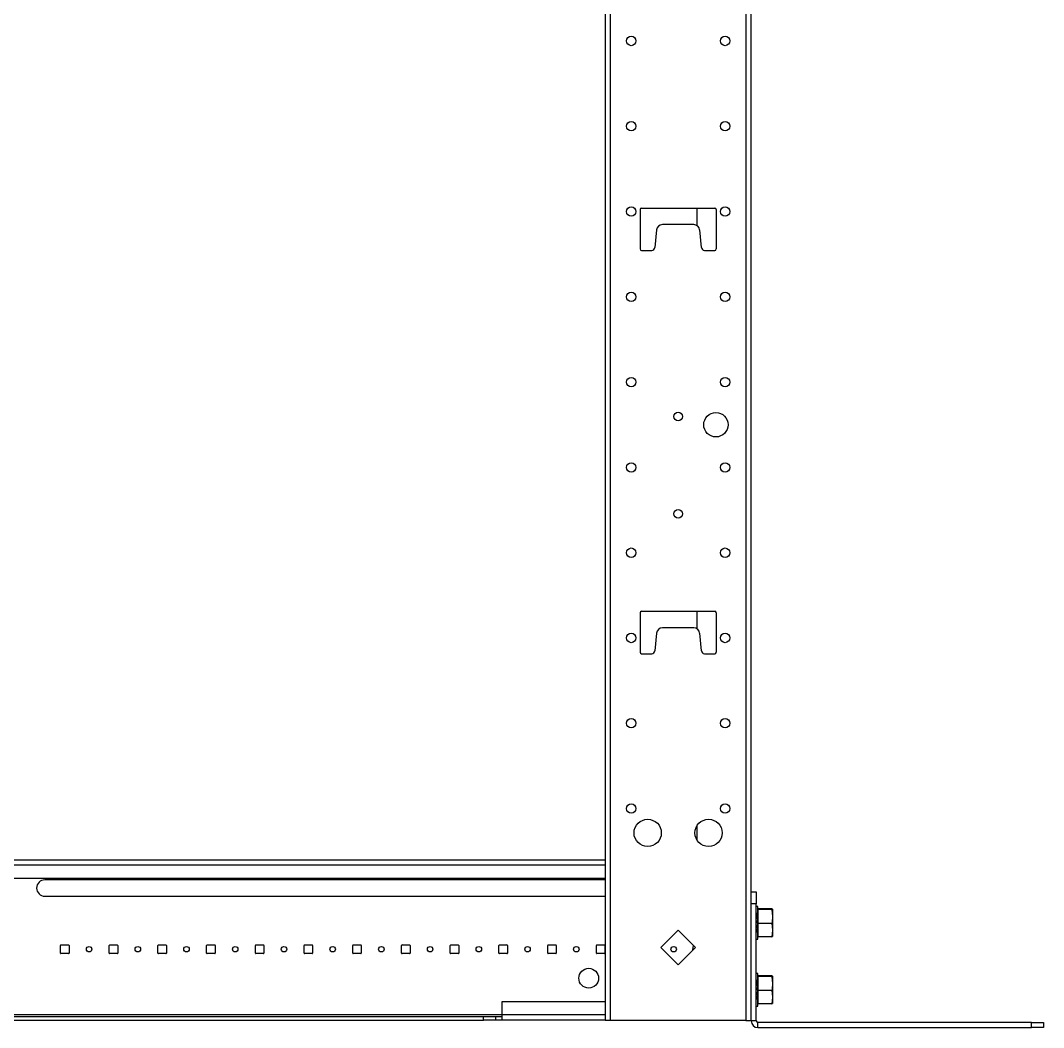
# Model space of a CAD drawing. Extents: x 8 to 102, y 11 to 162.
# Drawn here: x 80.58 to 101.58, y 11.12 to 31.78 of the extents above; entities that cross this region are included whole.
import ezdxf

# ---------------------------------------------------------------- set-up
doc = ezdxf.new("R2010")
doc.units = 0
doc.header["$MEASUREMENT"] = 0
doc.layers.add('TFR-TRI3', color=7, linetype='CONTINUOUS')

msp = doc.modelspace()

# ---------------------------------------------------------------- linework, layer by layer
at = {"layer": 'TFR-TRI3', "color": 151, "linetype": 'CONTINUOUS'}
for p, q in [((92.576, 107.017), (92.576, 11.26)), ((92.685, 11.26), (92.685, 107.017)), ((95.468, 107.017), (95.468, 11.26)), ((95.576, 13.694), (95.576, 104.587)), ((93.326, 27.932), (94.826, 27.932)), ((93.296, 27.902), (93.296, 27.092)), ((94.856, 27.902), (94.856, 27.092)), ((94.398, 27.592), (93.754, 27.592)), ((93.635, 27.485), (93.596, 27.122)), ((94.556, 27.122), (94.518, 27.485)), ((93.326, 27.062), (93.536, 27.062)), ((94.616, 27.062), (94.826, 27.062)), ((93.296, 19.627), (93.296, 18.817)), ((93.326, 19.657), (94.826, 19.657)), ((94.856, 19.627), (94.856, 18.817)), ((93.635, 19.21), (93.596, 18.847)), ((94.398, 19.317), (93.754, 19.317)), ((94.556, 18.847), (94.518, 19.21)), ((93.326, 18.787), (93.536, 18.787)), ((94.616, 18.787), (94.826, 18.787)), ((93.723, 12.76), (94.076, 13.114)), ((94.076, 13.114), (94.43, 12.76)), ((94.076, 12.406), (93.723, 12.76)), ((94.43, 12.76), (94.076, 12.406)), ((92.608, 11.26), (92.576, 11.26)), ((92.685, 11.26), (92.608, 11.26)), ((95.468, 11.26), (92.685, 11.26)), ((95.468, 11.26), (95.545, 11.26)), ((95.545, 11.26), (95.576, 11.26))]:
    msp.add_line(p, q, dxfattribs=at)
at = {"layer": 'TFR-TRI3', "color": 215, "linetype": 'CONTINUOUS'}
for p, q in [((94.461, 27.932), (94.461, 27.574)), ((94.461, 19.658), (94.461, 19.3)), ((94.461, 15.255), (94.461, 14.967))]:
    msp.add_line(p, q, dxfattribs=at)
at = {"layer": 'TFR-TRI3', "color": 30, "linetype": 'CONTINUOUS'}
for p, q in [((68.577, 14.56), (92.576, 14.56)), ((68.577, 14.452), (92.576, 14.452)), ((68.577, 14.18), (92.576, 14.18)), ((92.576, 14.147), (81.076, 14.147)), ((81.076, 13.811), (92.576, 13.811)), ((81.408, 12.811), (81.563, 12.811)), ((82.408, 12.811), (82.563, 12.811)), ((83.408, 12.811), (83.563, 12.811)), ((84.408, 12.811), (84.563, 12.811)), ((85.408, 12.811), (85.563, 12.811)), ((86.408, 12.811), (86.563, 12.811)), ((87.408, 12.811), (87.563, 12.811)), ((88.408, 12.811), (88.563, 12.811)), ((89.408, 12.811), (89.563, 12.811)), ((90.408, 12.811), (90.563, 12.811)), ((91.408, 12.811), (91.563, 12.811)), ((92.408, 12.811), (92.563, 12.811)), ((81.398, 12.646), (81.398, 12.801)), ((81.563, 12.636), (81.408, 12.636)), ((81.573, 12.801), (81.573, 12.646)), ((82.398, 12.646), (82.398, 12.801)), ((82.563, 12.636), (82.408, 12.636)), ((82.573, 12.801), (82.573, 12.646)), ((83.398, 12.646), (83.398, 12.801)), ((83.563, 12.636), (83.408, 12.636)), ((83.573, 12.801), (83.573, 12.646)), ((84.398, 12.646), (84.398, 12.801)), ((84.563, 12.636), (84.408, 12.636)), ((84.573, 12.801), (84.573, 12.646)), ((85.398, 12.646), (85.398, 12.801)), ((85.563, 12.636), (85.408, 12.636)), ((85.573, 12.801), (85.573, 12.646)), ((86.398, 12.646), (86.398, 12.801)), ((86.563, 12.636), (86.408, 12.636)), ((86.573, 12.801), (86.573, 12.646)), ((87.398, 12.646), (87.398, 12.801)), ((87.563, 12.636), (87.408, 12.636)), ((87.573, 12.801), (87.573, 12.646)), ((88.398, 12.646), (88.398, 12.801)), ((88.563, 12.636), (88.408, 12.636)), ((88.573, 12.801), (88.573, 12.646)), ((89.398, 12.646), (89.398, 12.801)), ((89.563, 12.636), (89.408, 12.636)), ((89.573, 12.801), (89.573, 12.646)), ((90.398, 12.646), (90.398, 12.801)), ((90.563, 12.636), (90.408, 12.636)), ((90.573, 12.801), (90.573, 12.646)), ((91.398, 12.646), (91.398, 12.801)), ((91.563, 12.636), (91.408, 12.636)), ((91.573, 12.801), (91.573, 12.646)), ((92.398, 12.646), (92.398, 12.801)), ((92.563, 12.636), (92.408, 12.636)), ((92.573, 12.801), (92.573, 12.646)), ((92.576, 11.647), (90.455, 11.647)), ((90.455, 11.647), (90.455, 11.376)), ((90.455, 11.376), (70.705, 11.376)), ((71.08, 11.346), (90.08, 11.346)), ((90.08, 11.346), (90.205, 11.346)), ((90.08, 11.267), (90.08, 11.346)), ((90.205, 11.346), (90.296, 11.346)), ((90.296, 11.346), (90.33, 11.346)), ((90.33, 11.346), (90.33, 11.267)), ((90.33, 11.346), (90.361, 11.346)), ((90.361, 11.346), (90.424, 11.346)), ((90.424, 11.346), (90.455, 11.346)), ((92.576, 11.376), (90.455, 11.376)), ((90.455, 11.376), (90.455, 11.299)), ((71.08, 11.267), (90.08, 11.267)), ((90.205, 11.267), (90.08, 11.267)), ((90.296, 11.267), (90.205, 11.267)), ((90.33, 11.267), (90.296, 11.267)), ((90.361, 11.267), (90.33, 11.267)), ((90.424, 11.267), (90.361, 11.267)), ((90.455, 11.267), (90.424, 11.267)), ((90.455, 11.299), (90.455, 11.267)), ((92.576, 11.267), (90.455, 11.267))]:
    msp.add_line(p, q, dxfattribs=at)
at = {"layer": 'TFR-TRI3', "color": 1, "linetype": 'CONTINUOUS'}
for p, q in [((95.576, 13.869), (95.576, 13.902)), ((95.576, 13.902), (95.681, 13.902)), ((95.576, 13.777), (95.576, 13.869)), ((95.681, 13.902), (95.681, 13.869)), ((95.681, 13.869), (95.681, 13.777)), ((95.576, 13.652), (95.576, 13.777)), ((95.576, 11.252), (95.576, 13.652)), ((95.681, 13.652), (95.576, 13.652)), ((95.681, 13.777), (95.681, 13.652)), ((95.681, 11.252), (95.681, 13.652)), ((95.681, 11.252), (95.576, 11.252)), ((101.326, 11.222), (95.711, 11.222)), ((95.711, 11.117), (95.711, 11.222)), ((101.326, 11.117), (101.326, 11.222)), ((101.326, 11.222), (101.451, 11.222)), ((101.451, 11.222), (101.543, 11.222)), ((101.543, 11.222), (101.576, 11.222)), ((101.576, 11.222), (101.576, 11.117)), ((95.711, 11.117), (101.326, 11.117)), ((101.451, 11.117), (101.326, 11.117)), ((101.543, 11.117), (101.451, 11.117)), ((101.576, 11.117), (101.543, 11.117))]:
    msp.add_line(p, q, dxfattribs=at)
at = {"layer": 'TFR-TRI3', "color": 2, "linetype": 'CONTINUOUS'}
for p, q in [((95.715, 13.603), (95.681, 13.603)), ((95.681, 13.466), (95.681, 13.469)), ((95.681, 13.466), (95.681, 13.469)), ((95.681, 13.469), (95.681, 13.468)), ((95.681, 13.469), (95.681, 13.468)), ((95.681, 13.468), (95.681, 13.465)), ((95.681, 13.468), (95.681, 13.465)), ((95.681, 13.464), (95.681, 13.466)), ((95.681, 13.464), (95.681, 13.466)), ((95.681, 13.465), (95.681, 13.433)), ((95.681, 13.465), (95.681, 13.433)), ((95.681, 13.461), (95.681, 13.464)), ((95.681, 13.461), (95.681, 13.464)), ((95.681, 13.428), (95.681, 13.461)), ((95.681, 13.428), (95.681, 13.461)), ((95.681, 13.455), (95.681, 13.457)), ((95.681, 13.457), (95.681, 13.457)), ((95.681, 13.457), (95.681, 13.457)), ((95.681, 13.457), (95.681, 13.443)), ((95.681, 13.457), (95.681, 13.443)), ((95.681, 13.455), (95.681, 13.457)), ((95.681, 13.427), (95.681, 13.455)), ((95.681, 13.427), (95.681, 13.455)), ((95.681, 13.443), (95.681, 13.44)), ((95.681, 13.443), (95.681, 13.44)), ((95.681, 13.441), (95.681, 13.442)), ((95.681, 13.441), (95.681, 13.442)), ((95.681, 13.442), (95.681, 13.441)), ((95.681, 13.442), (95.681, 13.441)), ((95.681, 13.422), (95.681, 13.441)), ((95.681, 13.441), (95.681, 13.415)), ((95.681, 13.441), (95.681, 13.415)), ((95.681, 13.422), (95.681, 13.441)), ((95.681, 13.44), (95.681, 13.437)), ((95.681, 13.44), (95.681, 13.437)), ((95.715, 13.583), (95.715, 13.603)), ((95.715, 13.525), (95.715, 13.583)), ((95.715, 13.435), (95.715, 13.525)), ((95.681, 13.437), (95.681, 13.406)), ((95.681, 13.437), (95.681, 13.406)), ((95.681, 13.431), (95.681, 13.433)), ((95.681, 13.431), (95.681, 13.433)), ((95.681, 13.427), (95.681, 13.431)), ((95.681, 13.427), (95.681, 13.431)), ((95.681, 13.428), (95.681, 13.423)), ((95.681, 13.428), (95.681, 13.423)), ((95.681, 13.423), (95.681, 13.415)), ((95.681, 13.423), (95.681, 13.415)), ((95.681, 13.419), (95.681, 13.422)), ((95.681, 13.419), (95.681, 13.422)), ((95.681, 13.415), (95.681, 13.419)), ((95.681, 13.415), (95.681, 13.419)), ((95.681, 13.386), (95.681, 13.415)), ((95.681, 13.386), (95.681, 13.415)), ((95.681, 13.395), (95.681, 13.406)), ((95.681, 13.395), (95.681, 13.406)), ((95.681, 13.402), (95.681, 13.4)), ((95.681, 13.401), (95.681, 13.402)), ((95.681, 13.402), (95.681, 13.4)), ((95.681, 13.401), (95.681, 13.402)), ((95.681, 13.382), (95.681, 13.401)), ((95.681, 13.382), (95.681, 13.401)), ((95.681, 13.4), (95.681, 13.37)), ((95.681, 13.4), (95.681, 13.37)), ((95.681, 13.382), (95.681, 13.395)), ((95.681, 13.382), (95.681, 13.395)), ((95.681, 13.386), (95.681, 13.373)), ((95.681, 13.386), (95.681, 13.373)), ((95.681, 13.373), (95.681, 13.358)), ((95.681, 13.373), (95.681, 13.358)), ((95.681, 13.37), (95.681, 13.366)), ((95.681, 13.37), (95.681, 13.366)), ((95.681, 13.367), (95.681, 13.369)), ((95.681, 13.369), (95.681, 13.358)), ((95.681, 13.369), (95.681, 13.369)), ((95.681, 13.367), (95.681, 13.369)), ((95.681, 13.369), (95.681, 13.369)), ((95.681, 13.369), (95.681, 13.358)), ((95.681, 13.336), (95.681, 13.367)), ((95.681, 13.336), (95.681, 13.367)), ((95.681, 13.366), (95.681, 13.363)), ((95.681, 13.366), (95.681, 13.363)), ((95.681, 13.363), (95.681, 13.341)), ((95.681, 13.363), (95.681, 13.341)), ((95.681, 13.325), (95.681, 13.341)), ((95.681, 13.325), (95.681, 13.341)), ((95.681, 13.332), (95.681, 13.336)), ((95.681, 13.332), (95.681, 13.336)), ((95.681, 13.329), (95.681, 13.332)), ((95.681, 13.329), (95.681, 13.332)), ((95.681, 13.313), (95.681, 13.329)), ((95.681, 13.313), (95.681, 13.329)), ((95.681, 13.307), (95.681, 13.325)), ((95.681, 13.307), (95.681, 13.325)), ((95.681, 13.313), (95.681, 13.295)), ((95.681, 13.313), (95.681, 13.295)), ((95.681, 13.307), (95.681, 13.306)), ((95.681, 13.307), (95.681, 13.307)), ((95.681, 13.307), (95.681, 13.306)), ((95.681, 13.307), (95.681, 13.307)), ((95.681, 13.306), (95.681, 13.303)), ((95.681, 13.306), (95.681, 13.303)), ((95.681, 13.303), (95.681, 13.269)), ((95.681, 13.303), (95.681, 13.269)), ((95.681, 13.295), (95.681, 13.277)), ((95.681, 13.295), (95.681, 13.277)), ((95.681, 13.271), (95.681, 13.277)), ((95.681, 13.271), (95.681, 13.277)), ((95.681, 13.269), (95.681, 13.271)), ((95.681, 13.269), (95.681, 13.271)), ((95.681, 13.269), (95.681, 13.265)), ((95.681, 13.265), (95.681, 13.269)), ((95.681, 13.265), (95.681, 13.269)), ((95.681, 13.269), (95.681, 13.265)), ((95.681, 13.265), (95.681, 13.263)), ((95.681, 13.265), (95.681, 13.263)), ((95.681, 13.231), (95.681, 13.265)), ((95.681, 13.231), (95.681, 13.265)), ((95.681, 13.263), (95.681, 13.257)), ((95.681, 13.263), (95.681, 13.257)), ((95.681, 13.239), (95.681, 13.257)), ((95.681, 13.239), (95.681, 13.257)), ((95.681, 13.221), (95.681, 13.239)), ((95.681, 13.221), (95.681, 13.239)), ((95.681, 13.228), (95.681, 13.231)), ((95.681, 13.228), (95.681, 13.231)), ((95.715, 13.325), (95.715, 13.435)), ((95.715, 13.209), (95.715, 13.325)), ((95.681, 13.227), (95.681, 13.228)), ((95.681, 13.227), (95.681, 13.228)), ((95.681, 13.227), (95.681, 13.209)), ((95.681, 13.227), (95.681, 13.227)), ((95.681, 13.227), (95.681, 13.227)), ((95.681, 13.227), (95.681, 13.209)), ((95.681, 13.221), (95.681, 13.205)), ((95.681, 13.221), (95.681, 13.205)), ((95.681, 13.209), (95.681, 13.193)), ((95.681, 13.209), (95.681, 13.193)), ((95.681, 13.205), (95.681, 13.202)), ((95.681, 13.205), (95.681, 13.202)), ((95.681, 13.202), (95.681, 13.198)), ((95.681, 13.202), (95.681, 13.198)), ((95.681, 13.198), (95.681, 13.167)), ((95.681, 13.198), (95.681, 13.167)), ((95.681, 13.171), (95.681, 13.193)), ((95.681, 13.171), (95.681, 13.193)), ((95.681, 13.165), (95.681, 13.176)), ((95.681, 13.161), (95.681, 13.176)), ((95.681, 13.165), (95.681, 13.176)), ((95.681, 13.161), (95.681, 13.176)), ((95.681, 13.168), (95.681, 13.171)), ((95.681, 13.168), (95.681, 13.171)), ((95.681, 13.165), (95.681, 13.168)), ((95.681, 13.165), (95.681, 13.168)), ((95.681, 13.167), (95.681, 13.165)), ((95.681, 13.167), (95.681, 13.165)), ((95.681, 13.165), (95.681, 13.165)), ((95.681, 13.137), (95.681, 13.165)), ((95.681, 13.137), (95.681, 13.165)), ((95.681, 13.165), (95.681, 13.165)), ((95.681, 13.148), (95.681, 13.161)), ((95.681, 13.148), (95.681, 13.161)), ((95.681, 13.152), (95.681, 13.139)), ((95.681, 13.152), (95.681, 13.135)), ((95.681, 13.152), (95.681, 13.135)), ((95.681, 13.152), (95.681, 13.139)), ((95.681, 13.148), (95.681, 13.119)), ((95.681, 13.148), (95.681, 13.119)), ((95.681, 13.139), (95.681, 13.128)), ((95.681, 13.139), (95.681, 13.128)), ((95.681, 13.135), (95.681, 13.137)), ((95.681, 13.135), (95.681, 13.137)), ((95.681, 13.135), (95.681, 13.135)), ((95.681, 13.135), (95.681, 13.135)), ((95.681, 13.097), (95.681, 13.128)), ((95.681, 13.097), (95.681, 13.128)), ((95.681, 13.119), (95.681, 13.116)), ((95.681, 13.111), (95.681, 13.119)), ((95.681, 13.119), (95.681, 13.116)), ((95.681, 13.111), (95.681, 13.119)), ((95.681, 13.094), (95.681, 13.119)), ((95.681, 13.094), (95.681, 13.119)), ((95.681, 13.116), (95.681, 13.113)), ((95.681, 13.116), (95.681, 13.113)), ((95.681, 13.113), (95.681, 13.093)), ((95.681, 13.113), (95.681, 13.093)), ((95.681, 13.106), (95.681, 13.111)), ((95.681, 13.106), (95.681, 13.111)), ((95.681, 13.107), (95.681, 13.079)), ((95.681, 13.107), (95.681, 13.079)), ((95.681, 13.107), (95.681, 13.103)), ((95.681, 13.107), (95.681, 13.103)), ((95.681, 13.106), (95.681, 13.074)), ((95.681, 13.106), (95.681, 13.074)), ((95.681, 13.103), (95.681, 13.101)), ((95.681, 13.103), (95.681, 13.101)), ((95.681, 13.069), (95.681, 13.101)), ((95.681, 13.069), (95.681, 13.101)), ((95.681, 13.094), (95.681, 13.097)), ((95.681, 13.094), (95.681, 13.097)), ((95.681, 13.092), (95.681, 13.094)), ((95.681, 13.091), (95.681, 13.094)), ((95.681, 13.091), (95.681, 13.094)), ((95.681, 13.092), (95.681, 13.094)), ((95.681, 13.093), (95.681, 13.092)), ((95.681, 13.093), (95.681, 13.092)), ((95.681, 13.077), (95.681, 13.091)), ((95.681, 13.077), (95.681, 13.091)), ((95.681, 13.079), (95.681, 13.077)), ((95.681, 13.079), (95.681, 13.077)), ((95.681, 13.077), (95.681, 13.077)), ((95.681, 13.077), (95.681, 13.077)), ((95.681, 13.074), (95.681, 13.07)), ((95.681, 13.074), (95.681, 13.07)), ((95.681, 13.07), (95.681, 13.068)), ((95.681, 13.07), (95.681, 13.068)), ((95.681, 13.066), (95.681, 13.069)), ((95.681, 13.066), (95.681, 13.069)), ((95.681, 13.068), (95.681, 13.065)), ((95.681, 13.068), (95.681, 13.065)), ((95.681, 13.065), (95.681, 13.066)), ((95.681, 13.065), (95.681, 13.066)), ((95.715, 13.099), (95.715, 13.209)), ((95.715, 13.009), (95.715, 13.099)), ((95.681, 12.931), (95.715, 12.931)), ((95.715, 12.951), (95.715, 13.009)), ((95.715, 12.931), (95.715, 12.951)), ((95.715, 12.228), (95.681, 12.228)), ((95.715, 12.208), (95.715, 12.228)), ((95.715, 12.15), (95.715, 12.208)), ((95.681, 12.091), (95.681, 12.094)), ((95.681, 12.091), (95.681, 12.094)), ((95.681, 12.094), (95.681, 12.093)), ((95.681, 12.094), (95.681, 12.093)), ((95.681, 12.093), (95.681, 12.09)), ((95.681, 12.093), (95.681, 12.09)), ((95.681, 12.089), (95.681, 12.091)), ((95.681, 12.089), (95.681, 12.091)), ((95.681, 12.09), (95.681, 12.058)), ((95.681, 12.09), (95.681, 12.058)), ((95.681, 12.086), (95.681, 12.089)), ((95.681, 12.086), (95.681, 12.089)), ((95.681, 12.053), (95.681, 12.086)), ((95.681, 12.053), (95.681, 12.086)), ((95.681, 12.08), (95.681, 12.082)), ((95.681, 12.082), (95.681, 12.082)), ((95.681, 12.082), (95.681, 12.068)), ((95.681, 12.082), (95.681, 12.082)), ((95.681, 12.082), (95.681, 12.068)), ((95.681, 12.08), (95.681, 12.082)), ((95.681, 12.052), (95.681, 12.08)), ((95.681, 12.052), (95.681, 12.08)), ((95.681, 12.068), (95.681, 12.065)), ((95.681, 12.068), (95.681, 12.065)), ((95.681, 12.066), (95.681, 12.067)), ((95.681, 12.066), (95.681, 12.067)), ((95.681, 12.067), (95.681, 12.066)), ((95.681, 12.067), (95.681, 12.066)), ((95.681, 12.047), (95.681, 12.066)), ((95.681, 12.066), (95.681, 12.04)), ((95.681, 12.066), (95.681, 12.04)), ((95.681, 12.047), (95.681, 12.066)), ((95.681, 12.065), (95.681, 12.062)), ((95.681, 12.065), (95.681, 12.062)), ((95.681, 12.062), (95.681, 12.031)), ((95.681, 12.062), (95.681, 12.031)), ((95.681, 12.056), (95.681, 12.058)), ((95.681, 12.056), (95.681, 12.058)), ((95.681, 12.052), (95.681, 12.056)), ((95.681, 12.052), (95.681, 12.056)), ((95.681, 12.053), (95.681, 12.048)), ((95.681, 12.053), (95.681, 12.048)), ((95.681, 12.048), (95.681, 12.04)), ((95.681, 12.048), (95.681, 12.04)), ((95.681, 12.043), (95.681, 12.047)), ((95.681, 12.043), (95.681, 12.047)), ((95.681, 12.04), (95.681, 12.043)), ((95.681, 12.04), (95.681, 12.043)), ((95.681, 12.011), (95.681, 12.04)), ((95.681, 12.011), (95.681, 12.04)), ((95.681, 12.02), (95.681, 12.031)), ((95.681, 12.02), (95.681, 12.031)), ((95.681, 12.026), (95.681, 12.027)), ((95.681, 12.026), (95.681, 12.027)), ((95.681, 12.027), (95.681, 12.025)), ((95.681, 12.027), (95.681, 12.025)), ((95.681, 12.007), (95.681, 12.026)), ((95.681, 12.007), (95.681, 12.026)), ((95.681, 12.025), (95.681, 11.995)), ((95.681, 12.025), (95.681, 11.995)), ((95.681, 12.007), (95.681, 12.02)), ((95.681, 12.007), (95.681, 12.02)), ((95.681, 12.011), (95.681, 11.998)), ((95.681, 12.011), (95.681, 11.998)), ((95.681, 11.998), (95.681, 11.983)), ((95.681, 11.998), (95.681, 11.983)), ((95.681, 11.995), (95.681, 11.991)), ((95.681, 11.995), (95.681, 11.991)), ((95.681, 11.992), (95.681, 11.994)), ((95.681, 11.994), (95.681, 11.983)), ((95.681, 11.992), (95.681, 11.994)), ((95.681, 11.994), (95.681, 11.994)), ((95.681, 11.994), (95.681, 11.994)), ((95.681, 11.994), (95.681, 11.983)), ((95.681, 11.961), (95.681, 11.992)), ((95.681, 11.961), (95.681, 11.992)), ((95.681, 11.991), (95.681, 11.988)), ((95.681, 11.991), (95.681, 11.988)), ((95.681, 11.988), (95.681, 11.966)), ((95.681, 11.988), (95.681, 11.966)), ((95.715, 12.06), (95.715, 12.15)), ((95.715, 11.95), (95.715, 12.06)), ((95.681, 11.95), (95.681, 11.966)), ((95.681, 11.95), (95.681, 11.966)), ((95.681, 11.957), (95.681, 11.961)), ((95.681, 11.957), (95.681, 11.961)), ((95.681, 11.954), (95.681, 11.957)), ((95.681, 11.954), (95.681, 11.957)), ((95.681, 11.938), (95.681, 11.954)), ((95.681, 11.938), (95.681, 11.954)), ((95.681, 11.932), (95.681, 11.95)), ((95.681, 11.932), (95.681, 11.95)), ((95.681, 11.938), (95.681, 11.92)), ((95.681, 11.938), (95.681, 11.92)), ((95.681, 11.932), (95.681, 11.931)), ((95.681, 11.932), (95.681, 11.932)), ((95.681, 11.932), (95.681, 11.932)), ((95.681, 11.932), (95.681, 11.931)), ((95.681, 11.931), (95.681, 11.928)), ((95.681, 11.931), (95.681, 11.928)), ((95.681, 11.928), (95.681, 11.894)), ((95.681, 11.928), (95.681, 11.894)), ((95.681, 11.92), (95.681, 11.902)), ((95.681, 11.92), (95.681, 11.902)), ((95.681, 11.896), (95.681, 11.902)), ((95.681, 11.896), (95.681, 11.902)), ((95.681, 11.894), (95.681, 11.896)), ((95.681, 11.894), (95.681, 11.896)), ((95.681, 11.894), (95.681, 11.89)), ((95.681, 11.89), (95.681, 11.894)), ((95.681, 11.894), (95.681, 11.89)), ((95.681, 11.89), (95.681, 11.894)), ((95.681, 11.856), (95.681, 11.89)), ((95.681, 11.89), (95.681, 11.888)), ((95.681, 11.856), (95.681, 11.89)), ((95.681, 11.89), (95.681, 11.888)), ((95.681, 11.888), (95.681, 11.882)), ((95.681, 11.888), (95.681, 11.882)), ((95.681, 11.864), (95.681, 11.882)), ((95.681, 11.864), (95.681, 11.882)), ((95.681, 11.846), (95.681, 11.864)), ((95.681, 11.846), (95.681, 11.864)), ((95.681, 11.853), (95.681, 11.856)), ((95.681, 11.853), (95.681, 11.856)), ((95.681, 11.852), (95.681, 11.853)), ((95.681, 11.852), (95.681, 11.853)), ((95.681, 11.852), (95.681, 11.834)), ((95.681, 11.852), (95.681, 11.852)), ((95.681, 11.852), (95.681, 11.834)), ((95.681, 11.852), (95.681, 11.852)), ((95.681, 11.846), (95.681, 11.83)), ((95.681, 11.846), (95.681, 11.83)), ((95.681, 11.834), (95.681, 11.818)), ((95.681, 11.834), (95.681, 11.818)), ((95.681, 11.83), (95.681, 11.827)), ((95.681, 11.83), (95.681, 11.827)), ((95.681, 11.827), (95.681, 11.823)), ((95.681, 11.827), (95.681, 11.823)), ((95.681, 11.823), (95.681, 11.792)), ((95.681, 11.823), (95.681, 11.792)), ((95.681, 11.796), (95.681, 11.818)), ((95.681, 11.796), (95.681, 11.818)), ((95.681, 11.786), (95.681, 11.801)), ((95.681, 11.79), (95.681, 11.801)), ((95.681, 11.79), (95.681, 11.801)), ((95.681, 11.786), (95.681, 11.801)), ((95.681, 11.793), (95.681, 11.796)), ((95.681, 11.793), (95.681, 11.796)), ((95.681, 11.79), (95.681, 11.793)), ((95.681, 11.79), (95.681, 11.793)), ((95.681, 11.792), (95.681, 11.79)), ((95.681, 11.792), (95.681, 11.79)), ((95.681, 11.762), (95.681, 11.79)), ((95.681, 11.79), (95.681, 11.79)), ((95.681, 11.762), (95.681, 11.79)), ((95.681, 11.79), (95.681, 11.79)), ((95.681, 11.773), (95.681, 11.786)), ((95.681, 11.773), (95.681, 11.786)), ((95.681, 11.777), (95.681, 11.764)), ((95.681, 11.777), (95.681, 11.76)), ((95.681, 11.777), (95.681, 11.76)), ((95.681, 11.777), (95.681, 11.764)), ((95.681, 11.773), (95.681, 11.744)), ((95.681, 11.773), (95.681, 11.744)), ((95.681, 11.764), (95.681, 11.753)), ((95.681, 11.764), (95.681, 11.753)), ((95.681, 11.76), (95.681, 11.762)), ((95.681, 11.76), (95.681, 11.762)), ((95.681, 11.76), (95.681, 11.76)), ((95.681, 11.76), (95.681, 11.76)), ((95.715, 11.834), (95.715, 11.95)), ((95.715, 11.724), (95.715, 11.834)), ((95.681, 11.722), (95.681, 11.753)), ((95.681, 11.722), (95.681, 11.753)), ((95.681, 11.736), (95.681, 11.744)), ((95.681, 11.719), (95.681, 11.744)), ((95.681, 11.744), (95.681, 11.741)), ((95.681, 11.736), (95.681, 11.744)), ((95.681, 11.719), (95.681, 11.744)), ((95.681, 11.744), (95.681, 11.741)), ((95.681, 11.741), (95.681, 11.738)), ((95.681, 11.741), (95.681, 11.738)), ((95.681, 11.738), (95.681, 11.718)), ((95.681, 11.738), (95.681, 11.718)), ((95.681, 11.731), (95.681, 11.736)), ((95.681, 11.731), (95.681, 11.736)), ((95.681, 11.732), (95.681, 11.704)), ((95.681, 11.732), (95.681, 11.728)), ((95.681, 11.732), (95.681, 11.704)), ((95.681, 11.732), (95.681, 11.728)), ((95.681, 11.731), (95.681, 11.699)), ((95.681, 11.731), (95.681, 11.699)), ((95.681, 11.728), (95.681, 11.726)), ((95.681, 11.728), (95.681, 11.726)), ((95.681, 11.694), (95.681, 11.726)), ((95.681, 11.694), (95.681, 11.726)), ((95.681, 11.719), (95.681, 11.722)), ((95.681, 11.719), (95.681, 11.722)), ((95.681, 11.716), (95.681, 11.719)), ((95.681, 11.717), (95.681, 11.719)), ((95.681, 11.717), (95.681, 11.719)), ((95.681, 11.716), (95.681, 11.719)), ((95.681, 11.718), (95.681, 11.717)), ((95.681, 11.718), (95.681, 11.717)), ((95.681, 11.702), (95.681, 11.716)), ((95.681, 11.702), (95.681, 11.716)), ((95.681, 11.704), (95.681, 11.702)), ((95.681, 11.704), (95.681, 11.702)), ((95.681, 11.702), (95.681, 11.702)), ((95.681, 11.702), (95.681, 11.702)), ((95.681, 11.699), (95.681, 11.695)), ((95.681, 11.699), (95.681, 11.695)), ((95.681, 11.695), (95.681, 11.693)), ((95.681, 11.695), (95.681, 11.693)), ((95.681, 11.691), (95.681, 11.694)), ((95.681, 11.691), (95.681, 11.694)), ((95.681, 11.693), (95.681, 11.69)), ((95.681, 11.693), (95.681, 11.69)), ((95.681, 11.69), (95.681, 11.691)), ((95.681, 11.69), (95.681, 11.691)), ((95.681, 11.556), (95.715, 11.556)), ((95.715, 11.634), (95.715, 11.724)), ((95.715, 11.576), (95.715, 11.634)), ((95.715, 11.556), (95.715, 11.576))]:
    msp.add_line(p, q, dxfattribs=at)
at = {"layer": 'TFR-TRI3', "color": 3, "linetype": 'CONTINUOUS'}
for p, q in [((95.715, 13.279), (95.715, 13.554)), ((95.999, 13.554), (95.715, 13.554)), ((95.715, 13.554), (95.715, 13.542)), ((95.715, 13.279), (95.715, 13.554)), ((95.715, 13.554), (95.715, 13.542)), ((95.999, 13.542), (95.715, 13.542)), ((95.715, 13.542), (95.715, 13.255)), ((95.715, 13.542), (95.715, 13.255)), ((95.999, 13.554), (96.01, 13.548)), ((96.01, 13.548), (95.999, 13.542)), ((95.999, 13.542), (96.01, 13.398)), ((96.01, 13.548), (96.01, 13.505)), ((96.01, 13.505), (96.01, 13.398)), ((95.715, 12.992), (95.715, 13.279)), ((95.715, 12.992), (95.715, 13.279)), ((95.715, 13.255), (95.715, 12.98)), ((95.715, 13.255), (95.715, 12.98)), ((95.999, 13.255), (95.715, 13.255)), ((96.003, 13.288), (95.999, 13.255)), ((95.999, 13.255), (96.01, 13.117)), ((96.01, 13.398), (96.003, 13.288)), ((96.01, 13.398), (96.01, 13.256)), ((96.01, 13.256), (96.01, 13.117)), ((96.01, 13.117), (95.999, 12.98)), ((96.01, 13.117), (96.01, 13.019)), ((95.715, 12.98), (95.715, 12.992)), ((95.715, 12.98), (95.715, 12.992)), ((95.999, 12.98), (95.715, 12.98)), ((95.999, 12.98), (96.01, 12.986)), ((96.01, 13.019), (96.01, 12.986)), ((94.379, 12.71), (94.388, 12.802)), ((95.999, 12.179), (95.715, 12.179)), ((95.715, 12.179), (95.715, 12.167)), ((95.715, 12.179), (95.715, 12.167)), ((95.715, 11.904), (95.715, 12.179)), ((95.715, 11.904), (95.715, 12.179)), ((95.715, 12.167), (95.715, 11.88)), ((95.715, 12.167), (95.715, 11.88)), ((95.999, 12.167), (95.715, 12.167)), ((95.999, 12.179), (96.01, 12.173)), ((96.01, 12.173), (95.999, 12.167)), ((95.999, 12.167), (96.01, 12.023)), ((96.01, 12.023), (96.003, 11.913)), ((96.01, 12.173), (96.01, 12.13)), ((96.01, 12.13), (96.01, 12.023)), ((96.01, 12.023), (96.01, 11.881)), ((95.715, 11.617), (95.715, 11.904)), ((95.715, 11.617), (95.715, 11.904)), ((95.715, 11.88), (95.715, 11.605)), ((95.999, 11.88), (95.715, 11.88)), ((95.715, 11.88), (95.715, 11.605)), ((96.003, 11.913), (95.999, 11.88)), ((95.999, 11.88), (96.01, 11.742)), ((96.01, 11.881), (96.01, 11.742)), ((95.715, 11.605), (95.715, 11.617)), ((95.715, 11.605), (95.715, 11.617)), ((95.999, 11.605), (95.715, 11.605)), ((96.01, 11.742), (95.999, 11.605)), ((95.999, 11.605), (96.01, 11.611)), ((96.01, 11.742), (96.01, 11.644)), ((96.01, 11.644), (96.01, 11.611))]:
    msp.add_line(p, q, dxfattribs=at)
at = {"layer": 'TFR-TRI3', "color": 151, "linetype": 'CONTINUOUS'}
for centre, radius in [((93.112, 31.36), 0.0965), ((95.04, 31.36), 0.0965), ((93.112, 29.61), 0.0965), ((95.04, 29.61), 0.0965), ((93.112, 27.86), 0.0965), ((95.04, 27.86), 0.0965), ((93.112, 26.11), 0.0965), ((95.04, 26.11), 0.0965), ((93.112, 24.36), 0.0965), ((95.04, 24.36), 0.0965), ((94.076, 23.656), 0.0885), ((94.851, 23.485), 0.25), ((93.112, 22.61), 0.0965), ((95.04, 22.61), 0.0965), ((94.076, 21.656), 0.0885), ((93.112, 20.86), 0.0965), ((95.04, 20.86), 0.0965), ((93.112, 19.11), 0.0965), ((95.04, 19.11), 0.0965), ((93.112, 17.36), 0.0965), ((95.04, 17.36), 0.0965), ((93.112, 15.61), 0.0965), ((95.04, 15.61), 0.0965), ((93.451, 15.11), 0.28), ((94.701, 15.11), 0.28)]:
    msp.add_circle(centre, radius, dxfattribs=at)
at = {"layer": 'TFR-TRI3', "color": 30, "linetype": 'CONTINUOUS'}
for centre, radius in [((81.985, 12.724), 0.0565), ((82.985, 12.724), 0.0565), ((83.985, 12.724), 0.0565), ((84.985, 12.724), 0.0565), ((85.985, 12.724), 0.0565), ((86.985, 12.724), 0.0565), ((87.985, 12.724), 0.0565), ((88.985, 12.724), 0.0565), ((89.985, 12.724), 0.0565), ((90.985, 12.724), 0.0565), ((91.985, 12.724), 0.0565), ((93.985, 12.724), 0.0565), ((92.241, 12.129), 0.203)]:
    msp.add_circle(centre, radius, dxfattribs=at)
at = {"layer": 'TFR-TRI3', "color": 151, "linetype": 'CONTINUOUS'}
for centre, radius, start, end in [((93.326, 27.902), 0.03, 90, 180), ((94.826, 27.902), 0.03, 0, 90), ((93.754, 27.472), 0.12, 90, 173.9275), ((94.398, 27.472), 0.12, 6.0725, 90), ((93.326, 27.092), 0.03, 180, 270), ((93.536, 27.122), 0.06, 270, 0), ((94.616, 27.122), 0.06, 180, 270), ((94.826, 27.092), 0.03, 270, 0), ((93.326, 19.627), 0.03, 90, 180), ((94.826, 19.627), 0.03, 0, 90), ((93.754, 19.197), 0.12, 90, 173.9275), ((94.398, 19.197), 0.12, 6.0725, 90), ((93.326, 18.817), 0.03, 180, 270), ((93.536, 18.847), 0.06, 270, 0), ((94.616, 18.847), 0.06, 180, 270), ((94.826, 18.817), 0.03, 270, 0)]:
    msp.add_arc(centre, radius, start, end, dxfattribs=at)
at = {"layer": 'TFR-TRI3', "color": 30, "linetype": 'CONTINUOUS'}
for centre, radius, start, end in [((81.076, 13.979), 0.168, 90, 270), ((81.408, 12.801), 0.01, 90, 180), ((81.563, 12.801), 0.01, 0, 90), ((82.408, 12.801), 0.01, 90, 180), ((82.563, 12.801), 0.01, 0, 90), ((83.408, 12.801), 0.01, 90, 180), ((83.563, 12.801), 0.01, 0, 90), ((84.408, 12.801), 0.01, 90, 180), ((84.563, 12.801), 0.01, 0, 90), ((85.408, 12.801), 0.01, 90, 180), ((85.563, 12.801), 0.01, 0, 90), ((86.408, 12.801), 0.01, 90, 180), ((86.563, 12.801), 0.01, 0, 90), ((87.408, 12.801), 0.01, 90, 180), ((87.563, 12.801), 0.01, 0, 90), ((88.408, 12.801), 0.01, 90, 180), ((88.563, 12.801), 0.01, 0, 90), ((89.408, 12.801), 0.01, 90, 180), ((89.563, 12.801), 0.01, 0, 90), ((90.408, 12.801), 0.01, 90, 180), ((90.563, 12.801), 0.01, 0, 90), ((91.408, 12.801), 0.01, 90, 180), ((91.563, 12.801), 0.01, 0, 90), ((92.408, 12.801), 0.01, 90, 180), ((92.563, 12.801), 0.01, 0, 90), ((81.408, 12.646), 0.01, 180, 270), ((81.563, 12.646), 0.01, 270, 0), ((82.408, 12.646), 0.01, 180, 270), ((82.563, 12.646), 0.01, 270, 0), ((83.408, 12.646), 0.01, 180, 270), ((83.563, 12.646), 0.01, 270, 0), ((84.408, 12.646), 0.01, 180, 270), ((84.563, 12.646), 0.01, 270, 0), ((85.408, 12.646), 0.01, 180, 270), ((85.563, 12.646), 0.01, 270, 0), ((86.408, 12.646), 0.01, 180, 270), ((86.563, 12.646), 0.01, 270, 0), ((87.408, 12.646), 0.01, 180, 270), ((87.563, 12.646), 0.01, 270, 0), ((88.408, 12.646), 0.01, 180, 270), ((88.563, 12.646), 0.01, 270, 0), ((89.408, 12.646), 0.01, 180, 270), ((89.563, 12.646), 0.01, 270, 0), ((90.408, 12.646), 0.01, 180, 270), ((90.563, 12.646), 0.01, 270, 0), ((91.408, 12.646), 0.01, 180, 270), ((91.563, 12.646), 0.01, 270, 0), ((92.408, 12.646), 0.01, 180, 270), ((92.563, 12.646), 0.01, 270, 0)]:
    msp.add_arc(centre, radius, start, end, dxfattribs=at)
at = {"layer": 'TFR-TRI3', "color": 1, "linetype": 'CONTINUOUS'}
for radius in [0.135, 0.03]:
    msp.add_arc((95.711, 11.252), radius, 180, 270, dxfattribs=at)

doc.saveas('drawing.dxf')
